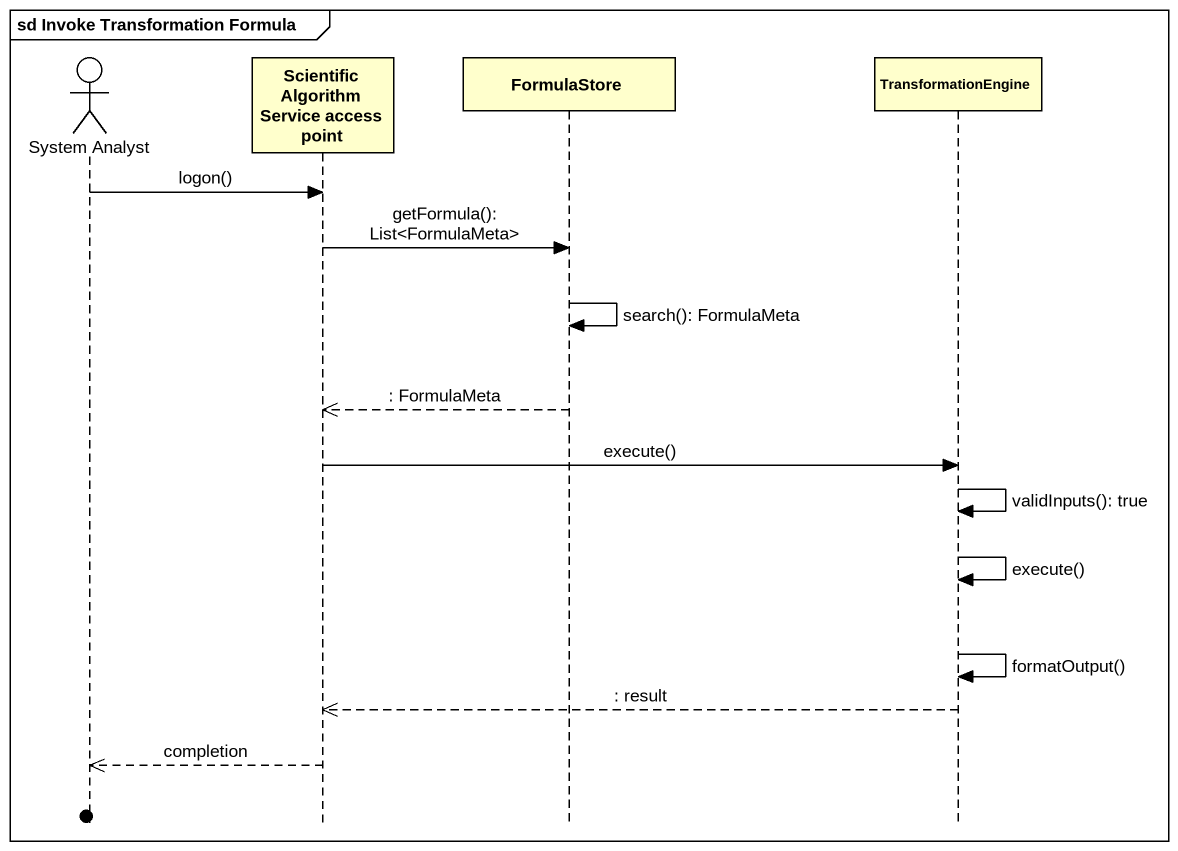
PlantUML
@startuml
mainframe sd Invoke Transformation Formula
hide footbox
actor "System Analyst" as System_Analyst
participant "Scientific Algorithm Service access point" as Scientific_Algorithm
participant FormulaStore
participant TransformationEngine

System_Analyst -> Scientific_Algorithm : logon()
Scientific_Algorithm -> FormulaStore : getFormula(): List<FormulaMeta>
FormulaStore -> FormulaStore : search(): FormulaMeta
FormulaStore -->> Scientific_Algorithm : : FormulaMeta
Scientific_Algorithm -> TransformationEngine : execute()
TransformationEngine -> TransformationEngine : validInputs(): true
TransformationEngine -> TransformationEngine : execute()
TransformationEngine -> TransformationEngine : formatOutput()
TransformationEngine -->> Scientific_Algorithm : : result
Scientific_Algorithm -->> System_Analyst : completion
@enduml
